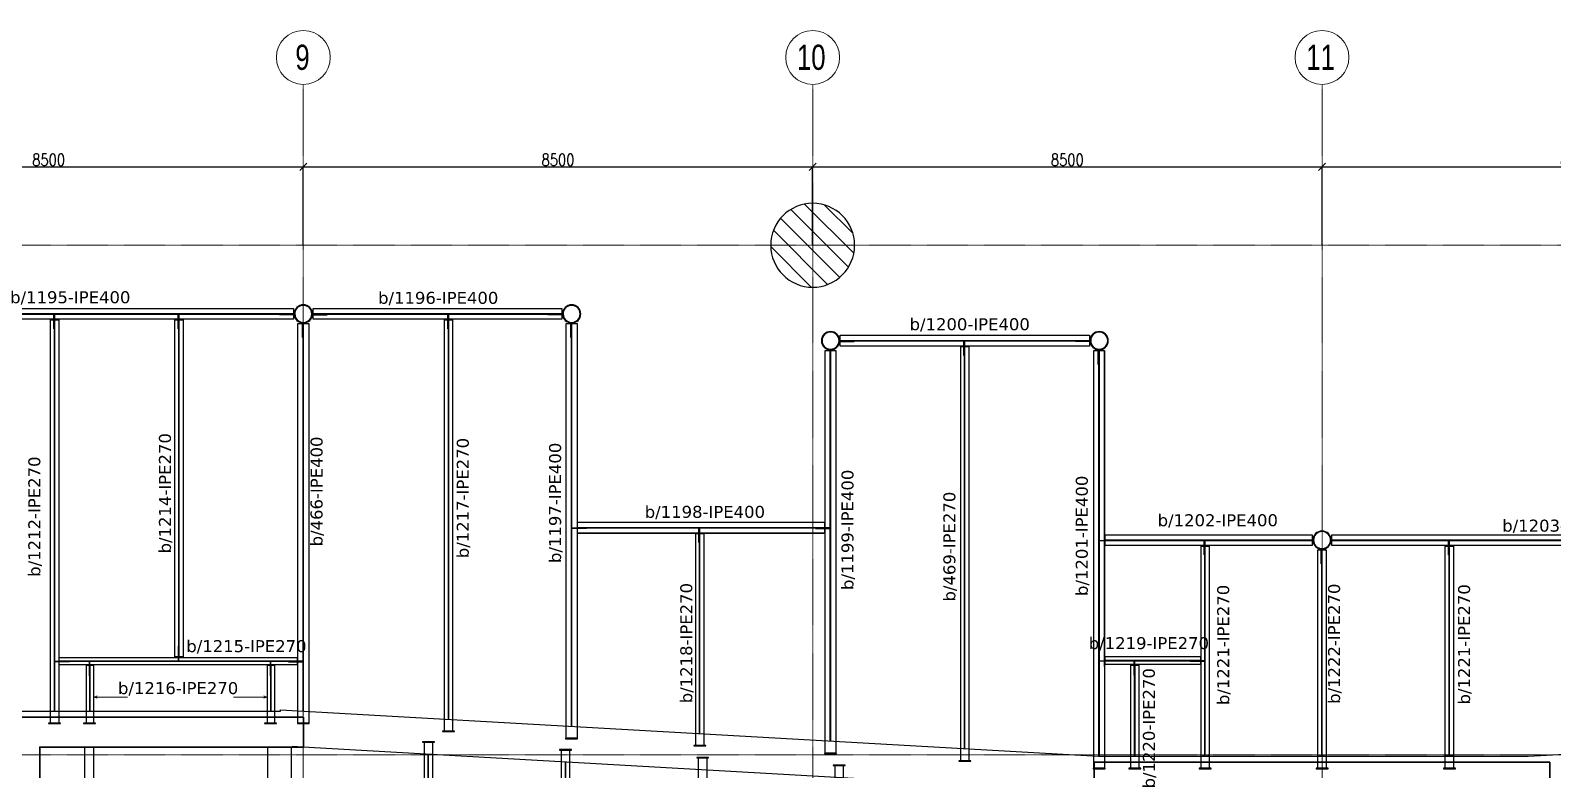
# Model space of a CAD drawing. Header units: millimetres. Extents: x -3691 to 88708, y -21236 to 36560.
# Drawn here: x 21035 to 46437, y 24232 to 36560 of the extents above; entities that cross this region are included whole.
import ezdxf
from ezdxf.enums import TextEntityAlignment as Align

# ---------------------------------------------------------------- set-up
doc = ezdxf.new("R2010")
doc.units = ezdxf.units.MM
doc.linetypes.add('Grid Line', pattern=[3.33375, 1.905, -0.47625, 0.47625, -0.47625])
for name, color, linetype in [('A_ALMA', 255, 'Continuous'), ('COTAS', 8, 'Continuous'), ('P-PLATINA', 6, 'Continuous')]:
    doc.layers.add(name, color=color, linetype=linetype)
for name, color, linetype, lineweight in [('E_COLUMNAS', 1, 'Continuous', 18), ('E_COLUMNAS-1', 1, 'Continuous', 25), ('E_COLUMNAS-3', 1, 'Continuous', 35), ('E_EJES', 8, 'Continuous', 9), ('E_EJES-1', 8, 'Grid Line', 9), ('E_MUROS-1', 2, 'Continuous', 35), ('E_TEXTO', 3, 'Continuous', 9), ('E_VIGAS-1', 5, 'Continuous', 25), ('E_VIGAS-2', 5, 'Continuous', 25), ('S-COLS-HDLN-2', 52, 'Continuous', 9)]:
    doc.layers.add(name, color=color, linetype=linetype, lineweight=lineweight)
doc.styles.add('CNI_COTAS', font='romans.shx', dxfattribs={"width": 0.8})
doc.styles.add('Swis721 LtCn BT_1', font='swisscl.ttf', dxfattribs={"height": 0.42})
doc.styles.add('VERDANA', font='verdana.ttf')
doc.dimstyles.new('1.5', dxfattribs={"dimscale": 0, "dimtxt": 200, "dimasz": 120, "dimexe": 4, "dimexo": 4, "dimgap": 15, "dimtad": 1, "dimdec": 0, "dimzin": 4, "dimdsep": 46, "dimtxsty": 'CNI_COTAS', "dimblk": 'OBLIQUE', "dimcen": -0.09, "dimclrd": 256, "dimclrt": 3, "dimadec": 0, "dimazin": 0, "dimtfac": 1, "dimtdec": 0, "dimtmove": 2, "dimatfit": 0, "dimldrblk": 'OBLIQUE', "dimfxl": 0.05, "dimtolj": 1, "dimtzin": 0, "dimarcsym": 0})

# ---------------------------------------------------------------- blocks, each defined once
blk = doc.blocks.new('EST_SCM_COLUMNA-METALICA-SECCION-CIRCULAR - EST_SCM_COLUMNA-TUBULAR-CIRCULAR_PTEØ_12__e_10_3mm-V30-_18_00m_N_E_-NIVEL-5 DOC')
at = {"layer": 'S-COLS-HDLN-2'}
h = blk.add_hatch(dxfattribs=at)
h.set_pattern_fill('FP_14', color=256, style=0, pattern_type=2)
h.set_pattern_definition([(135, (57.162, -165.018), (-0.15909903, -0.15909903), [])])
h.paths.add_polyline_path([(-0.014, -0.151), (0.022, -0.151), (0.063, -0.139), (0.1, -0.115), (0.128, -0.082), (0.146, -0.043), (0.152, 0), (0.144, 0.048), (0.128, 0.082), (0.097, 0.117), (0.059, 0.14), (0.02, 0.151), (-0.022, 0.151), (-0.063, 0.139), (-0.1, 0.115), (-0.131, 0.077), (-0.147, 0.04), (-0.152, 0), (-0.144, -0.048), (-0.128, -0.082), (-0.097, -0.117), (-0.059, -0.14), (-0.016, -0.151)])
h.paths.add_polyline_path([(-0.02, -0.141), (-0.063, -0.127), (-0.097, -0.103), (-0.12, -0.077), (-0.136, -0.04), (-0.142, 0), (-0.135, 0.043), (-0.12, 0.077), (-0.093, 0.107), (-0.059, 0.129), (-0.02, 0.141), (0.022, 0.14), (0.063, 0.127), (0.097, 0.103), (0.12, 0.077), (0.136, 0.04), (0.142, 0), (0.136, -0.04), (0.12, -0.077), (0.09, -0.109), (0.059, -0.129), (0.014, -0.141), (-0.017, -0.141)])
at = {"layer": 'E_COLUMNAS-1'}
for radius, start, end in [(0.152, 360, 180), (0.152, 180, 360), (0.142, 0, 180), (0.142, 180, 0)]:
    blk.add_arc((0, 0), radius, start, end, dxfattribs=at)
blk = doc.blocks.new('EST_SCM_COLUMNA-METALICA-SECCION-CIRCULAR - EST_SCM_COLUMNA-TUBULAR-CIRCULAR_PTEØ_12__e_10_3mm-2693341-_18_00m_N_E_-NIVEL-5 DOC')
at = {"layer": 'S-COLS-HDLN-2'}
h = blk.add_hatch(dxfattribs=at)
h.set_pattern_fill('FP_15', color=256, style=0, pattern_type=2)
h.set_pattern_definition([(135, (43.881, -164.571), (-0.15909903, -0.15909903), [])])
h.paths.add_polyline_path([(0.022, -0.151), (0.063, -0.139), (0.102, -0.113), (0.131, -0.077), (0.147, -0.04), (0.152, 0.001), (0.146, 0.043), (0.128, 0.082), (0.1, 0.115), (0.059, 0.14), (0.02, 0.151), (-0.022, 0.151), (-0.063, 0.139), (-0.1, 0.115), (-0.128, 0.082), (-0.147, 0.04), (-0.152, 0), (-0.144, -0.048), (-0.127, -0.083), (-0.1, -0.115), (-0.059, -0.14), (-0.017, -0.151), (0.02, -0.151)])
h.paths.add_polyline_path([(-0.017, -0.141), (-0.02, -0.141), (-0.059, -0.129), (-0.093, -0.107), (-0.12, -0.077), (-0.136, -0.04), (-0.142, 0), (-0.136, 0.04), (-0.12, 0.077), (-0.093, 0.107), (-0.059, 0.129), (-0.02, 0.141), (0.022, 0.14), (0.063, 0.127), (0.093, 0.107), (0.12, 0.077), (0.136, 0.04), (0.142, 0), (0.135, -0.043), (0.12, -0.077), (0.09, -0.109), (0.059, -0.129), (0.014, -0.141), (-0.014, -0.141)])
at = {"layer": 'E_COLUMNAS-1'}
for radius, start, end in [(0.152, 0, 180), (0.152, 180, 0), (0.142, 360, 180), (0.142, 180, 360)]:
    blk.add_arc((0, 0), radius, start, end, dxfattribs=at)
blk = doc.blocks.new('EST_SCM_COLUMNA-METALICA-SECCION-CIRCULAR - EST_SCM_COLUMNA-TUBULAR-CIRCULAR_PTEØ_12__e_10_3mm-V33-_18_00m_N_E_-NIVEL-5 DOC')
at = {"layer": 'S-COLS-HDLN-2'}
h = blk.add_hatch(dxfattribs=at)
h.set_pattern_fill('FP_18', color=256, style=0, pattern_type=2)
h.set_pattern_definition([(135, (52.684, -165.018), (-0.15909903, -0.15909903), [])])
h.paths.add_polyline_path([(0.014, -0.151), (0.022, -0.151), (0.067, -0.136), (0.1, -0.115), (0.128, -0.082), (0.146, -0.043), (0.152, 0), (0.146, 0.043), (0.128, 0.082), (0.1, 0.115), (0.059, 0.14), (0.02, 0.151), (-0.022, 0.151), (-0.063, 0.139), (-0.1, 0.115), (-0.131, 0.077), (-0.147, 0.037), (-0.152, 0), (-0.146, -0.043), (-0.126, -0.084), (-0.1, -0.115), (-0.059, -0.14), (-0.016, -0.151), (-0.014, -0.151)])
h.paths.add_polyline_path([(-0.02, -0.141), (-0.063, -0.127), (-0.094, -0.107), (-0.12, -0.077), (-0.137, -0.036), (-0.142, 0), (-0.135, 0.043), (-0.12, 0.077), (-0.093, 0.107), (-0.059, 0.129), (-0.02, 0.141), (0.022, 0.14), (0.063, 0.127), (0.093, 0.107), (0.12, 0.077), (0.136, 0.04), (0.142, 0), (0.136, -0.04), (0.12, -0.077), (0.09, -0.109), (0.059, -0.129), (0.014, -0.141), (-0.017, -0.141)])
at = {"layer": 'E_COLUMNAS-1'}
for radius, start, end in [(0.152, 360, 180), (0.152, 180, 360), (0.142, 0, 180), (0.142, 180, 0)]:
    blk.add_arc((0, 0), radius, start, end, dxfattribs=at)
blk = doc.blocks.new('EST_SCM_COLUMNA-METALICA-SECCION-CIRCULAR - EST_SCM_COLUMNA-TUBULAR-CIRCULAR_PTEØ_12__e_10_3mm-V34-_18_00m_N_E_-NIVEL-5 DOC')
at = {"layer": 'S-COLS-HDLN-2'}
h = blk.add_hatch(dxfattribs=at)
h.set_pattern_fill('FP_19', color=256, style=0, pattern_type=2)
h.set_pattern_definition([(135, (48.364, -164.571), (-0.15909903, -0.15909903), [])])
h.paths.add_polyline_path([(0.001, -0.151), (0.022, -0.151), (0.063, -0.139), (0.1, -0.115), (0.131, -0.077), (0.147, -0.037), (0.152, 0), (0.146, 0.043), (0.128, 0.082), (0.1, 0.115), (0.059, 0.14), (0.02, 0.151), (-0.022, 0.151), (-0.063, 0.139), (-0.1, 0.115), (-0.128, 0.082), (-0.147, 0.04), (-0.152, 0), (-0.146, -0.043), (-0.128, -0.082), (-0.1, -0.115), (-0.059, -0.14), (-0.02, -0.151), (-0.004, -0.151)])
h.paths.add_polyline_path([(-0.007, -0.141), (-0.02, -0.141), (-0.059, -0.129), (-0.093, -0.107), (-0.12, -0.077), (-0.136, -0.04), (-0.142, 0), (-0.136, 0.04), (-0.12, 0.077), (-0.093, 0.107), (-0.059, 0.129), (-0.02, 0.141), (0.022, 0.14), (0.063, 0.127), (0.093, 0.107), (0.12, 0.077), (0.136, 0.04), (0.142, 0), (0.135, -0.043), (0.12, -0.077), (0.09, -0.109), (0.059, -0.129), (0.014, -0.141), (-0.007, -0.141)])
at = {"layer": 'E_COLUMNAS-1'}
for radius, start, end in [(0.152, 0, 180), (0.152, 180, 0), (0.142, 360, 180), (0.142, 180, 360)]:
    blk.add_arc((0, 0), radius, start, end, dxfattribs=at)
blk = doc.blocks.new('EST_SCM_COLUMNA-METALICA-SECCION-CIRCULAR - EST_SCM_COLUMNA-TUBULAR-CIRCULAR_PTEØ_12__e_10_3mm-V44-_18_00m_N_E_-NIVEL-5 DOC')
at = {"layer": 'S-COLS-HDLN-2'}
h = blk.add_hatch(dxfattribs=at)
h.set_pattern_fill('FP_30', color=256, style=0, pattern_type=2)
h.set_pattern_definition([(135, (40.162, -161.244), (-0.15909903, -0.15909903), [])])
h.paths.add_polyline_path([(0.02, -0.151), (0.022, -0.151), (0.067, -0.136), (0.1, -0.115), (0.128, -0.082), (0.146, -0.042), (0.152, 0), (0.144, 0.048), (0.128, 0.082), (0.1, 0.115), (0.059, 0.14), (0.02, 0.151), (-0.022, 0.151), (-0.063, 0.139), (-0.1, 0.115), (-0.131, 0.077), (-0.147, 0.04), (-0.152, 0), (-0.144, -0.048), (-0.128, -0.082), (-0.1, -0.115), (-0.059, -0.14), (-0.02, -0.151), (0, -0.151)])
h.paths.add_polyline_path([(-0.02, -0.141), (-0.063, -0.127), (-0.093, -0.107), (-0.12, -0.077), (-0.136, -0.04), (-0.142, 0), (-0.135, 0.043), (-0.12, 0.077), (-0.093, 0.107), (-0.059, 0.129), (-0.02, 0.141), (0.022, 0.14), (0.063, 0.127), (0.093, 0.107), (0.12, 0.077), (0.136, 0.04), (0.142, 0), (0.136, -0.04), (0.116, -0.081), (0.093, -0.107), (0.059, -0.129), (0.02, -0.141), (-0.02, -0.141)])
at = {"layer": 'E_COLUMNAS-1'}
for radius, start, end in [(0.152, 360, 180), (0.152, 180, 360), (0.142, 0, 180), (0.142, 180, 0)]:
    blk.add_arc((0, 0), radius, start, end, dxfattribs=at)
blk = doc.blocks.new('Grid - CNI_NOMBRE EJES-372759-_18_00m_N_E_-NIVEL-5 DOC')
at = {"layer": 'E_EJES'}
blk.add_circle((0, 0), 0.003, dxfattribs=at)
blk = doc.blocks.new('_Oblique')
at = {"color": 0, "linetype": 'ByBlock', "lineweight": -2}
blk.add_line((-0.5, -0.5), (0.5, 0.5), dxfattribs=at)
blk = doc.blocks.new('*D91')
at = {"layer": 'COTAS', "color": 0, "lineweight": -2, "transparency": 16777216}
for p, q in [((17089, 32981), (17089, 34290)), ((25589, 32981), (25589, 34290))]:
    blk.add_line(p, q, dxfattribs=at)
at = {"layer": 'COTAS', "lineweight": -2, "transparency": 16777216}
blk.add_line((17089, 34286), (25589, 34286), dxfattribs=at)
at = {"layer": 'Defpoints', "color": 0, "transparency": 16777216}
for p in [(25589, 34286), (17089, 32977), (25589, 32977)]:
    blk.add_point(p, dxfattribs=at)
at = {"layer": 'COTAS', "lineweight": -2, "transparency": 16777216, "xscale": 120, "yscale": 120, "zscale": 120, "rotation": 180}
blk.add_blockref('_Oblique', (17089, 34286), dxfattribs=at)
at = {"layer": 'COTAS', "lineweight": -2, "transparency": 16777216, "xscale": 120, "yscale": 120, "zscale": 120}
blk.add_blockref('_Oblique', (25589, 34286), dxfattribs=at)
at = {"layer": 'COTAS', "color": 3, "transparency": 16777216, "insert": (21339, 34401), "char_height": 200, "attachment_point": 5, "style": 'CNI_COTAS'}
blk.add_mtext('\\A1;8500', dxfattribs=at)
blk = doc.blocks.new('*D92')
at = {"layer": 'COTAS', "color": 0, "lineweight": -2, "transparency": 16777216}
for p, q in [((25589, 32981), (25589, 34290)), ((34089, 32981), (34089, 34290))]:
    blk.add_line(p, q, dxfattribs=at)
at = {"layer": 'COTAS', "lineweight": -2, "transparency": 16777216}
blk.add_line((25589, 34286), (34089, 34286), dxfattribs=at)
at = {"layer": 'Defpoints', "color": 0, "transparency": 16777216}
for p in [(34089, 34286), (25589, 32977), (34089, 32977)]:
    blk.add_point(p, dxfattribs=at)
at = {"layer": 'COTAS', "lineweight": -2, "transparency": 16777216, "xscale": 120, "yscale": 120, "zscale": 120, "rotation": 180}
blk.add_blockref('_Oblique', (25589, 34286), dxfattribs=at)
at = {"layer": 'COTAS', "lineweight": -2, "transparency": 16777216, "xscale": 120, "yscale": 120, "zscale": 120}
blk.add_blockref('_Oblique', (34089, 34286), dxfattribs=at)
at = {"layer": 'COTAS', "color": 3, "transparency": 16777216, "insert": (29839, 34401), "char_height": 200, "attachment_point": 5, "style": 'CNI_COTAS'}
blk.add_mtext('\\A1;8500', dxfattribs=at)
blk = doc.blocks.new('*D93')
at = {"layer": 'COTAS', "color": 0, "lineweight": -2, "transparency": 16777216}
for p, q in [((34089, 32981), (34089, 34290)), ((42589, 32981), (42589, 34290))]:
    blk.add_line(p, q, dxfattribs=at)
at = {"layer": 'COTAS', "lineweight": -2, "transparency": 16777216}
blk.add_line((34089, 34286), (42589, 34286), dxfattribs=at)
at = {"layer": 'Defpoints', "color": 0, "transparency": 16777216}
for p in [(42589, 34286), (34089, 32977), (42589, 32977)]:
    blk.add_point(p, dxfattribs=at)
at = {"layer": 'COTAS', "lineweight": -2, "transparency": 16777216, "xscale": 120, "yscale": 120, "zscale": 120, "rotation": 180}
blk.add_blockref('_Oblique', (34089, 34286), dxfattribs=at)
at = {"layer": 'COTAS', "lineweight": -2, "transparency": 16777216, "xscale": 120, "yscale": 120, "zscale": 120}
blk.add_blockref('_Oblique', (42589, 34286), dxfattribs=at)
at = {"layer": 'COTAS', "color": 3, "transparency": 16777216, "insert": (38339, 34401), "char_height": 200, "attachment_point": 5, "style": 'CNI_COTAS'}
blk.add_mtext('\\A1;8500', dxfattribs=at)
blk = doc.blocks.new('*D94')
at = {"layer": 'COTAS', "color": 0, "lineweight": -2, "transparency": 16777216}
for p, q in [((42589, 32981), (42589, 34290)), ((51089, 32981), (51089, 34290))]:
    blk.add_line(p, q, dxfattribs=at)
at = {"layer": 'COTAS', "lineweight": -2, "transparency": 16777216}
blk.add_line((42589, 34286), (51089, 34286), dxfattribs=at)
at = {"layer": 'Defpoints', "color": 0, "transparency": 16777216}
for p in [(51089, 34286), (42589, 32977), (51089, 32977)]:
    blk.add_point(p, dxfattribs=at)
at = {"layer": 'COTAS', "lineweight": -2, "transparency": 16777216, "xscale": 120, "yscale": 120, "zscale": 120, "rotation": 180}
blk.add_blockref('_Oblique', (42589, 34286), dxfattribs=at)
at = {"layer": 'COTAS', "lineweight": -2, "transparency": 16777216, "xscale": 120, "yscale": 120, "zscale": 120}
blk.add_blockref('_Oblique', (51089, 34286), dxfattribs=at)
at = {"layer": 'COTAS', "color": 3, "transparency": 16777216, "insert": (46839, 34401), "char_height": 200, "attachment_point": 5, "style": 'CNI_COTAS'}
blk.add_mtext('\\A1;8500', dxfattribs=at)

msp = doc.modelspace()

# ---------------------------------------------------------------- hatches: boundary and pattern name
at = {"layer": 'E_COLUMNAS'}
h = msp.add_hatch(dxfattribs=at)
h.set_pattern_fill('FP_4', color=256, scale=1000, style=0, pattern_type=2)
h.set_pattern_definition([(135, (82751.26, -133185.52), (-159.09903, -159.09903), [])])
h.paths.add_polyline_path([(34089.2, 32276.9), (34180.5, 32282.9), (34270.3, 32300.8), (34357, 32330.2), (34439.2, 32370.7), (34515.3, 32421.6), (34584.1, 32481.9), (34644.5, 32550.8), (34695.4, 32626.9), (34735.9, 32709), (34765.3, 32795.7), (34783.2, 32885.5), (34789.2, 32976.9), (34783.2, 33068.3), (34765.3, 33158.1), (34735.9, 33244.8), (34695.4, 33326.9), (34644.5, 33403), (34584.1, 33471.9), (34515.3, 33532.2), (34439.2, 33583.1), (34357, 33623.6), (34270.3, 33653), (34180.5, 33670.9), (34089.2, 33676.9), (33997.8, 33670.9), (33908, 33653), (33821.3, 33623.6), (33739.2, 33583.1), (33663, 33532.2), (33594.2, 33471.9), (33533.8, 33403), (33482.9, 33326.9), (33442.5, 33244.8), (33413, 33158.1), (33395.2, 33068.3), (33389.2, 32976.9), (33395.2, 32885.5), (33413, 32795.7), (33442.5, 32709), (33482.9, 32626.9), (33533.8, 32550.8), (33594.2, 32481.9), (33663, 32421.6), (33739.2, 32370.7), (33821.3, 32330.2), (33908, 32300.8), (33997.8, 32282.9)])

# ---------------------------------------------------------------- linework, layer by layer
at = {"layer": 'A_ALMA'}
for p, q in [((17451.8, 31836.2), (25426.8, 31836.2)), ((17451.8, 31827.6), (25426.8, 31827.6)), ((25751.6, 31836.2), (29904.7, 31836.2)), ((25751.6, 31827.6), (29904.7, 31827.6)), ((21435.9, 25217), (21435.9, 31731.9)), ((21442.5, 25217), (21442.5, 31731.9)), ((23510.9, 26110.1), (23510.9, 31731.9)), ((23517.5, 26110.1), (23517.5, 31731.9)), ((25584.9, 25206.7), (25584.9, 31669.5)), ((25593.5, 25206.7), (25593.5, 31669.5)), ((28009.7, 25070.7), (28009.7, 31731.9)), ((28016.3, 25070.7), (28016.3, 31731.9)), ((30062.4, 24955.5), (30062.4, 31669.5)), ((30071, 24955.5), (30071, 31669.5)), ((34550, 31390.1), (38708.2, 31390.1)), ((34550, 31381.5), (38708.2, 31381.5)), ((36624.2, 24587.4), (36624.2, 31285.8)), ((36630.8, 24587.4), (36630.8, 31285.8)), ((34382.9, 24713.1), (34382.9, 31223.4)), ((34391.5, 24713.1), (34391.5, 31223.4)), ((38866.3, 24462.1), (38866.3, 31223.4)), ((38874.9, 24462.1), (38874.9, 31223.4)), ((30167.1, 28271.3), (34287.6, 28271.3)), ((30167.1, 28262.7), (34287.6, 28262.7)), ((32201, 24835.5), (32201, 28167)), ((32207.6, 24835.5), (32207.6, 28167)), ((38970.6, 28063), (42426.8, 28063)), ((38970.6, 28054.4), (42426.8, 28054.4)), ((40634.7, 24462.1), (40634.7, 27958.7)), ((40641.3, 24462.1), (40641.3, 27958.7)), ((42751.6, 28063), (50989.2, 28063)), ((42751.6, 28054.4), (50989.2, 28054.4)), ((44710.9, 24462.1), (44710.9, 27958.7)), ((44717.5, 24462.1), (44717.5, 27958.7)), ((42585.9, 24462.1), (42585.9, 27896.3)), ((42592.5, 24462.1), (42592.5, 27896.3)), ((21516.7, 26043.2), (25489.2, 26043.2)), ((21516.7, 26037), (25489.2, 26037)), ((22026.2, 25217), (22026.2, 25970.1)), ((22032.4, 25217), (22032.4, 25970.1)), ((25046.2, 25217), (25046.2, 25970.1)), ((25052.4, 25217), (25052.4, 25970.1)), ((38970.6, 26053.9), (40560.5, 26053.9)), ((38970.6, 26047.3), (40560.5, 26047.3)), ((39461.8, 24462.1), (39461.8, 25973.1)), ((39468.4, 24462.1), (39468.4, 25973.1)), ((27674, 15978.2), (27674, 24477.7)), ((27680.6, 15978.2), (27680.6, 24477.7)), ((32250.4, 24476.9), (32250.4, 24477.1)), ((32257, 24476.9), (32257, 24477.1)), ((29962.1, 16107.9), (29962.1, 24347.5)), ((29968.7, 16107.9), (29968.7, 24347.5))]:
    msp.add_line(p, q, dxfattribs=at)
at = {"layer": 'E_COLUMNAS-1'}
for start, end in [(0, 180), (180, 0)]:
    msp.add_arc((34089.2, 32976.9), 700, start, end, dxfattribs=at)
at = {"layer": 'E_EJES-1'}
for p, q in [((25589.2, 5380), (25589.2, 35660)), ((34089.2, 5380), (34089.2, 35660)), ((42589.2, 5380), (42589.2, 35660)), ((-2791, 32976.9), (87807.9, 32976.9)), ((-2791, 24476.9), (87807.9, 24476.9))]:
    msp.add_line(p, q, dxfattribs=at)
at = {"layer": 'E_MUROS-1'}
for points in [[(25589.4, 25107), (25589.4, 24607), (21189.3, 24607), (21189.3, 15847), (25589.4, 15847), (25589.4, 15347), (17089.4, 15347), (17089.4, 15847), (20789.3, 15847), (20789.3, 24607), (17089.4, 24607), (17089.4, 25107)], [(46389.4, 24352.1), (46389.4, 23852.1), (42789.4, 23852.1), (42789.4, 16602.1), (46389.4, 16602.1), (46389.4, 16102.1), (38789.4, 16102.1), (38789.4, 16602.1), (42389.4, 16602.1), (42389.4, 23852.1), (38789.4, 23852.1), (38789.4, 24352.1)]]:
    msp.add_lwpolyline(points, close=True, dxfattribs=at)
at = {"layer": 'E_TEXTO'}
for p, q in [((22655, 25440), (22099.3, 25440)), ((24426.5, 25440), (24982.1, 25440))]:
    msp.add_line(p, q, dxfattribs=at)
for points in [[(22149.3, 25420), (22099.3, 25440), (22149.3, 25460)], [(24932.1, 25420), (24982.1, 25440), (24932.1, 25460)]]:
    msp.add_lwpolyline(points, dxfattribs=at)
at = {"layer": 'E_VIGAS-1', "color": 30, "true_color": 0xf26722}
msp.add_line((38789.4, 23855.2), (25581.5, 24607), dxfattribs=at)
for points in [[(68089.4, 15247.1), (59589.2, 15247.1), (59589.2, 15256.8), (46480.4, 16002.1), (38928.9, 16002.1), (38928.9, 16004.8), (25186.7, 15226.1), (25185.5, 15247), (18280.2, 15247), (17089.4, 15247), (17089.4, 24607), (17089.4, 25107), (17089.4, 25207), (25207.7, 25207), (25208.9, 25229.2), (38861.2, 24452.1), (46031.1, 24452.1), (59751.9, 25207.1), (68089.4, 25207.1)], [(25389.4, 15847), (25389.4, 24607), (24989.4, 24607), (24989.4, 15847)]]:
    msp.add_lwpolyline(points, close=True, dxfattribs=at)
at = {"layer": 'E_VIGAS-2'}
for p, q in [((21371.7, 31729.2), (21371.7, 31721.9)), ((36695.1, 31275.8), (36695.1, 31283.1)), ((38960.6, 25983.1), (38960.6, 31223.4)), ((30177.1, 28357), (30319.3, 28357)), ((30177.1, 28177), (34277.6, 28177)), ((32136.8, 28164.3), (32136.8, 28157)), ((32271.8, 28157), (32271.8, 28164.3)), ((44646.7, 27956), (44646.7, 27948.7)), ((44781.7, 27948.7), (44781.7, 27956)), ((38960.6, 25949.8), (38960.6, 25983.1)), ((25579.7, 24607.1), (25404.4, 24617.1)), ((25404.4, 24607), (25404.4, 24617.1)), ((40705.5, 24452.1), (40570.5, 24452.1)), ((42656.7, 24452.1), (42521.7, 24452.1)), ((44781.7, 24452.1), (44646.7, 24452.1))]:
    msp.add_line(p, q, dxfattribs=at)
at = {"layer": 'E_VIGAS-2', "color": 8}
for p, q in [((21939.3, 24604.6), (21939.3, 22174.6)), ((22089.3, 24604.6), (22089.3, 22174.6))]:
    msp.add_line(p, q, dxfattribs=at)
for points in [[(17451.8, 31921.9), (25426.8, 31921.9), (25426.8, 31741.9), (17451.8, 31741.9)], [(25751.6, 31921.9), (29904.7, 31921.9), (29904.7, 31741.9), (25751.6, 31741.9)], [(21506.8, 31731.9), (21506.7, 25007), (21371.7, 25007), (21371.8, 31731.9)], [(23581.8, 31731.9), (23581.7, 26110.1), (23446.7, 26110.1), (23446.8, 31731.9)], [(25679.2, 31669.5), (25679.3, 25006.7), (25499.3, 25006.7), (25499.2, 31669.5)], [(28080.6, 31731.9), (28080.3, 24869.6), (27945.3, 24869.6), (27945.6, 31731.9)], [(30157.1, 31669.5), (30156.7, 24752.7), (29976.7, 24752.7), (29977.1, 31669.5)], [(34550, 31475.8), (38708.2, 31475.8), (38708.2, 31295.8), (34550, 31295.8)], [(36695.1, 31285.8), (36695, 24379.2), (36560, 24379.2), (36560.1, 31285.8)], [(34477.6, 31223.4), (34477.2, 24506.7), (34297.2, 24506.7), (34297.6, 31223.4)], [(38960.6, 31223.4), (38960.6, 24252.1), (38780.6, 24252.1), (38780.6, 31223.4)], [(30167.1, 28357), (34287.6, 28357), (34287.6, 28177), (30167.1, 28177)], [(32271.8, 28167), (32271.8, 24631), (32136.8, 24631), (32136.8, 28167)], [(38970.6, 28148.7), (42426.8, 28148.7), (42426.8, 27968.7), (38970.6, 27968.7)], [(40705.5, 27958.7), (40705.5, 24252.1), (40570.5, 24252.1), (40570.5, 27958.7)], [(42751.6, 28148.7), (50989.2, 28148.7), (50989.2, 27968.7), (42751.6, 27968.7)], [(44781.7, 27958.7), (44781.7, 24252.1), (44646.7, 24252.1), (44646.7, 27958.7)], [(42656.7, 27896.3), (42656.7, 24252.1), (42521.7, 24252.1), (42521.7, 27896.3)], [(25489.2, 25980.1), (21516.7, 25980.1), (21516.7, 26100.1), (25489.2, 26100.1)], [(22089.3, 25970.1), (22089.3, 25007), (21969.3, 25007), (21969.3, 25970.1)], [(25109.3, 25970.1), (25109.3, 25007), (24989.3, 25007), (24989.3, 25970.1)], [(40560.5, 25983.1), (38970.6, 25983.1), (38970.6, 26118.1), (40560.5, 26118.1)], [(39532.6, 25973.1), (39532.6, 24252.1), (39397.6, 24252.1), (39397.6, 25973.1)], [(21539.2, 25007), (21339.2, 25007), (21339.2, 25001), (21539.2, 25001)], [(22121.8, 25007), (21921.8, 25007), (21921.8, 25001), (22121.8, 25001)], [(25141.8, 25007), (24941.8, 25007), (24941.8, 25001), (25141.8, 25001)], [(25489.3, 25000), (25689.3, 25000), (25689.3, 25006), (25489.3, 25006)], [(27777, 24693.7), (27577, 24693.7), (27577, 24687.7), (27777, 24687.7)], [(27744.5, 24687.7), (27744.8, 15768.2), (27609.8, 15768.2), (27609.5, 24687.7)], [(28112.8, 24869.6), (27912.8, 24869.6), (27912.8, 24863.6), (28112.8, 24863.6)], [(29966.7, 24746.6), (30166.7, 24746.6), (30166.7, 24752.6), (29966.7, 24752.6)], [(30065.1, 24563.5), (29865.1, 24563.5), (29865.1, 24557.5), (30065.1, 24557.5)], [(30032.6, 24557.5), (30032.9, 15897.9), (29897.9, 15897.9), (29897.6, 24557.5)], [(32304.3, 24631), (32104.3, 24631), (32104.3, 24625), (32304.3, 24625)], [(32353.5, 24433.2), (32153.5, 24433.2), (32153.5, 24427.2), (32353.5, 24427.2)], [(32321, 24427.2), (32321.2, 16027.5), (32186.2, 16027.5), (32186, 24427.2)], [(34287.2, 24500.7), (34487.2, 24500.7), (34487.2, 24506.7), (34287.2, 24506.7)], [(34633.2, 24303.4), (34433.2, 24303.4), (34433.2, 24297.4), (34633.2, 24297.4)], [(34600.7, 24297.4), (34600.9, 16156.7), (34465.9, 16156.7), (34465.7, 24297.4)], [(36727.5, 24379.2), (36527.5, 24379.2), (36527.5, 24373.2), (36727.5, 24373.2)], [(38770.6, 24246), (38970.6, 24246), (38970.6, 24252), (38770.6, 24252)], [(39565.1, 24252.1), (39365.1, 24252.1), (39365.1, 24246.1), (39565.1, 24246.1)], [(40738, 24252.1), (40538, 24252.1), (40538, 24246.1), (40738, 24246.1)], [(42689.2, 24252.1), (42489.2, 24252.1), (42489.2, 24246.1), (42689.2, 24246.1)], [(44814.2, 24252.1), (44614.2, 24252.1), (44614.2, 24246.1), (44814.2, 24246.1)]]:
    msp.add_lwpolyline(points, close=True, dxfattribs=at)
at = {"layer": 'P-PLATINA'}
for points in [[(21425.9, 31827.6), (21435.9, 31827.6), (21435.9, 31583.6), (21425.9, 31583.6)], [(23500.9, 31827.6), (23510.9, 31827.6), (23510.9, 31583.6), (23500.9, 31583.6)], [(25192.9, 31817.6), (25192.9, 31827.6), (25436.9, 31827.7), (25436.9, 31817.7)], [(25740.9, 31827.6), (25740.9, 31817.6), (25984.9, 31817.6), (25984.9, 31827.6)], [(27999.7, 31827.6), (28009.7, 31827.6), (28009.7, 31583.6), (27999.7, 31583.6)], [(29670.7, 31817.7), (29670.7, 31827.7), (29914.7, 31827.7), (29914.7, 31817.7)], [(25574.9, 31679.6), (25584.9, 31679.6), (25584.9, 31435.6), (25574.9, 31435.6)], [(30052.8, 31679.6), (30062.8, 31679.6), (30062.8, 31435.6), (30052.8, 31435.6)], [(34783.9, 31371.6), (34783.9, 31381.6), (34539.9, 31381.6), (34539.9, 31371.6)], [(36614.2, 31381.5), (36624.2, 31381.5), (36624.2, 31137.5), (36614.2, 31137.5)], [(38474.2, 31371.6), (38474.2, 31381.6), (38718.2, 31381.6), (38718.2, 31371.6)], [(34382.9, 31233.5), (34372.9, 31233.5), (34372.9, 30989.5), (34382.9, 30989.5)], [(38856.3, 31233.5), (38866.3, 31233.5), (38866.3, 30989.5), (38856.3, 30989.5)], [(30315, 28262.7), (30315, 28252.7), (30071, 28252.7), (30071, 28262.7)], [(32191, 28262.7), (32201, 28262.7), (32201, 28018.7), (32191, 28018.7)], [(34138.9, 28262.7), (34138.9, 28252.7), (34382.9, 28252.7), (34382.9, 28262.7)], [(39118.9, 28054.4), (39118.9, 28044.4), (38874.9, 28044.4), (38874.9, 28054.4)], [(40624.7, 28054.4), (40634.7, 28054.4), (40634.7, 27810.4), (40624.7, 27810.4)], [(42192.8, 28044.4), (42192.8, 28054.4), (42436.8, 28054.4), (42436.8, 28044.4)], [(42741.5, 28044.4), (42741.5, 28054.4), (42985.5, 28054.4), (42985.5, 28044.4)], [(44700.9, 28054.4), (44710.9, 28054.4), (44710.9, 27810.4), (44700.9, 27810.4)], [(42575.9, 27906.4), (42585.9, 27906.4), (42585.9, 27662.4), (42575.9, 27662.4)], [(23500.9, 26043.2), (23510.9, 26043.2), (23510.9, 26287.2), (23500.9, 26287.2)], [(21686.5, 26037), (21686.5, 26027), (21442.5, 26027), (21442.5, 26037)], [(22016.2, 25793), (22026.2, 25793), (22026.2, 26037), (22016.2, 26037)], [(25036.2, 25793), (25046.2, 25793), (25046.2, 26037), (25036.2, 26037)], [(25340.9, 26037), (25340.9, 26027), (25584.9, 26027), (25584.9, 26037)], [(39118.9, 26047.3), (39118.9, 26037.3), (38874.9, 26037.3), (38874.9, 26047.3)], [(39451.8, 26047.3), (39461.8, 26047.3), (39461.8, 25803.3), (39451.8, 25803.3)], [(40390.7, 26047.3), (40390.7, 26037.3), (40634.7, 26037.3), (40634.7, 26047.3)]]:
    msp.add_lwpolyline(points, close=True, dxfattribs=at)

# ---------------------------------------------------------------- block references
at = {"layer": 'E_COLUMNAS-3', "xscale": 1000.000000001405, "yscale": 1000.000000001405, "zscale": 1000.000000001405, "rotation": 9.860993214028959e-05}
for name, p in [('EST_SCM_COLUMNA-METALICA-SECCION-CIRCULAR - EST_SCM_COLUMNA-TUBULAR-CIRCULAR_PTEØ_12__e_10_3mm-V30-_18_00m_N_E_-NIVEL-5 DOC', (25589.2, 31831.9)), ('EST_SCM_COLUMNA-METALICA-SECCION-CIRCULAR - EST_SCM_COLUMNA-TUBULAR-CIRCULAR_PTEØ_12__e_10_3mm-V33-_18_00m_N_E_-NIVEL-5 DOC', (30067.1, 31831.9))]:
    msp.add_blockref(name, p, dxfattribs=at)
at = {"layer": 'E_COLUMNAS-3', "xscale": 1000.000000001404, "yscale": 1000.000000001404, "zscale": 1000.000000001404}
for name, p in [('EST_SCM_COLUMNA-METALICA-SECCION-CIRCULAR - EST_SCM_COLUMNA-TUBULAR-CIRCULAR_PTEØ_12__e_10_3mm-V34-_18_00m_N_E_-NIVEL-5 DOC', (34387.6, 31385.8)), ('EST_SCM_COLUMNA-METALICA-SECCION-CIRCULAR - EST_SCM_COLUMNA-TUBULAR-CIRCULAR_PTEØ_12__e_10_3mm-2693341-_18_00m_N_E_-NIVEL-5 DOC', (38870.6, 31385.8)), ('EST_SCM_COLUMNA-METALICA-SECCION-CIRCULAR - EST_SCM_COLUMNA-TUBULAR-CIRCULAR_PTEØ_12__e_10_3mm-V44-_18_00m_N_E_-NIVEL-5 DOC', (42589.2, 28058.7))]:
    msp.add_blockref(name, p, dxfattribs=at)
at = {"layer": 'E_EJES', "xscale": 150000.0000002105, "yscale": 150000.0000002105, "zscale": 150000.0000002105}
for p in [(25589.2, 36110), (34089.2, 36110), (42589.2, 36110)]:
    msp.add_blockref('Grid - CNI_NOMBRE EJES-372759-_18_00m_N_E_-NIVEL-5 DOC', p, dxfattribs=at)

# ---------------------------------------------------------------- texts
at = {"layer": 'E_EJES', "char_height": 420, "attachment_point": 1, "style": 'Swis721 LtCn BT_1'}
for s, insert, width in [('9', (25455.5, 36322.6), 312.658), ('10', (33825.7, 36322.6), 625.316), ('11', (42325.7, 36322.6), 625.316)]:
    msp.add_mtext(s, dxfattribs=dict(at, insert=insert, width=width))
at = {"layer": 'E_TEXTO', "style": 'VERDANA'}
for s, p in [('b/1195-IPE400', (21700, 32010)), ('b/1196-IPE400', (27840, 32000)), ('b/1200-IPE400', (36710, 31560)), ('b/1198-IPE400', (32290, 28430)), ('b/1202-IPE400', (40850, 28290)), ('b/1203-IPE400', (46600, 28200)), ('b/1219-IPE270', (39700, 26240)), ('b/1215-IPE270', (24640, 26190)), ('b/1216-IPE270', (23500, 25490))]:
    msp.add_text(s, height=200, dxfattribs=at).set_placement(p, align=Align.CENTER)
for s, p in [('b/1214-IPE270', (23380, 28840)), ('b/466-IPE400', (25910, 28870)), ('b/1217-IPE270', (28350, 28760)), ('b/1197-IPE400', (29890, 28680)), ('b/1212-IPE270', (21200, 28450)), ('b/1199-IPE400', (34770, 28230)), ('b/1201-IPE400', (38680, 28130)), ('b/469-IPE270', (36470, 27950)), ('b/1218-IPE270', (32080, 26340)), ('b/1221-IPE270', (41040, 26310)), ('b/1222-IPE270', (42890, 26330)), ('b/1221-IPE270', (45060, 26320)), ('b/1220-IPE270', (39800, 24920))]:
    msp.add_text(s, height=200, rotation=90, dxfattribs=at).set_placement(p, align=Align.CENTER)

# ---------------------------------------------------------------- dimensions: what is measured, and where the dimension line sits
at = {"layer": 'COTAS'}
for base, p1, p2, picture, middle in [((25589.2, 34286.5), (17089.2, 32976.9), (25589.2, 32976.9), '*D91', (21339.2, 34401.5)), ((34089.2, 34286.5), (25589.2, 32976.9), (34089.2, 32976.9), '*D92', (29839.2, 34401.5)), ((42589.2, 34286.5), (34089.2, 32976.9), (42589.2, 32976.9), '*D93', (38339.2, 34401.5)), ((51089.2, 34286.5), (42589.2, 32976.9), (51089.2, 32976.9), '*D94', (46839.2, 34401.5))]:
    dim = msp.add_linear_dim(base=base, p1=p1, p2=p2, dimstyle='1.5', override={"dimscale": 1}, dxfattribs=at)
    dim.commit()
    dim.dimension.update_dxf_attribs({"geometry": picture, "text_midpoint": middle})

doc.saveas('drawing.dxf')
